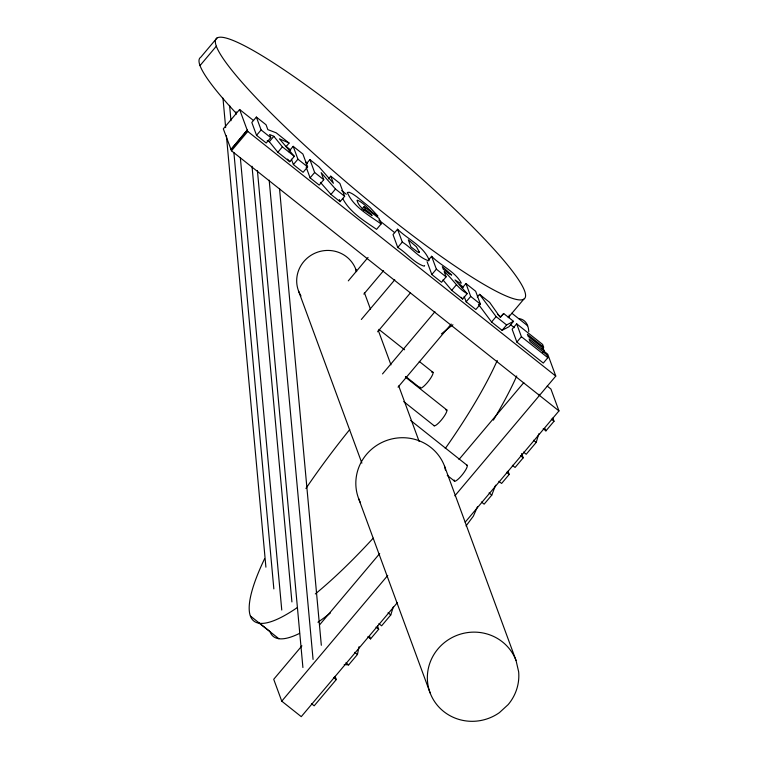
<?xml version="1.0" encoding="UTF-8"?>
<svg xmlns="http://www.w3.org/2000/svg" width="759" height="759" viewBox="0 0 759 759"><rect width="100%" height="100%" fill="white"/><g stroke="black" fill="none" stroke-linecap="round" stroke-linejoin="round"><path stroke-width="1.14" d="M344.197 664.505L348.647 664.912L357.432 654.486L359.073 646.659M477.487 506.756L473.369 516.139L466.045 525.949M523.501 452.098L526.215 454.252L536.196 442.412L538.795 433.787M378.902 623.642L381.616 625.805L390.771 614.942L393.333 606.877M481.424 502.012L484.138 504.166L491.775 495.105L495.599 485.191M424.613 265.517L424.253 266.21C413.921 263.022 406.824 252.946 397.754 247.481L393.02 234.607L397.555 229.227C407.668 239.284 423.731 246.02 429.148 260.138L428.797 260.821C418.456 257.633 411.359 247.557 402.289 242.093L397.555 229.227M217.017 37.95L200.708 57.295A201.619 25.967 40.1 0 0 235.973 113.025M200.034 65.549L216.334 46.204M253.544 120.539L239.616 109.486L223.317 128.831L231.486 150.794L558.966 410.913L465.182 522.173M286.058 146.648L289.084 143.062L276.191 132.825L267.832 129.628L266.048 124.77L256.362 117.066L251.817 122.455L256.551 135.32L266.238 143.024L270.783 137.635L269.625 134.495L273.838 136.316L282.395 146.857L294.331 156.335L289.786 161.724L277.86 152.246L269.303 141.705L267.196 140.794M230.916 149.485L247.216 130.14L239.616 109.486M231.04 149.58L247.216 130.14M231.486 150.794L247.785 131.449L247.339 130.235M256.551 135.32L261.096 129.941L256.362 117.066M269.303 141.705L273.838 136.316M277.86 152.246L282.395 146.857M288.648 151.705L293.183 146.326L302.898 154.039L307.632 166.904L303.097 172.293L293.382 164.58L291.409 159.219M293.382 164.58L297.926 159.191L293.183 146.326M306.133 164.096L309.909 159.608L318.96 166.79L333.381 183.289L330.763 176.173L328.495 178.868M320.393 182.35L330.962 194.427L340.089 201.676L344.633 196.296L335.497 189.038L321.161 172.644L323.761 179.712L319.216 185.101L310.108 177.862L314.643 172.473L309.909 159.608M330.962 194.427L335.497 189.038M361.863 209.285L364.13 206.59L379.102 218.478L381.122 223.962L376.587 229.351C364.187 220.869 349.757 212.254 342.726 198.488M363.608 211.059L365.117 209.266L364.13 206.59M348.296 280.868L368.039 257.443M397.754 247.481L402.289 242.093M363.827 294.094L383.57 270.659M361.331 319.482L394.784 279.796M428.607 259.872L431.624 256.286C440.637 265.659 455.049 271.333 461.33 283.107L459.745 282.955L454.992 279.929L467.202 293.648L462.667 299.037L451.719 290.336L442.971 279.91M377.612 331.797L410.306 293.012M467.202 293.648C457.487 288.401 452.487 278.382 444.176 271.665L446.093 276.883L441.558 282.272L431.824 274.54L436.368 269.151L431.624 256.286M451.719 290.336L456.254 284.957M382.517 373.912L434.926 311.731M462.174 288.041L465.96 283.553L475.665 291.266L480.4 304.131L475.865 309.52L466.149 301.807L464.176 296.446M466.149 301.807L470.694 296.418L465.96 283.553M398.039 387.137L451.216 324.046M477.269 297.035L479.536 294.34L489.669 302.386L500.134 317.253L503.691 313.524L513.52 321.332L508.985 326.721L502.079 330.336L491.576 321.996L478.455 304.359M491.576 321.996L496.111 316.617L479.536 294.34M500.665 317.11L503.691 313.524M508.207 317.66L523.776 299.188A201.619 25.967 40.1 0 0 313.458 90.52A201.619 25.967 40.1 0 0 273.952 115.994A201.619 25.967 40.1 0 0 523.776 299.188M502.079 330.336L506.614 324.956L513.52 321.332M542.125 348.998L543.643 347.195L542.628 344.453L516.67 323.827L512.126 329.216L516.86 342.081L543.302 363.077L547.837 357.698L546.765 354.785L530.038 341.493L529.108 338.96L544.184 350.933L542.666 352.726M516.86 342.081L521.405 336.702L516.67 323.827M301.921 645.833L273.714 679.305L281.76 701.174L301.257 716.657L397.327 602.684M319.463 625.027L379.699 553.567M458.996 459.489L523.805 382.602M281.76 701.174L387.745 575.436M454.84 495.836L555.778 376.084L547.732 354.206L544.023 351.265M335.099 676.364L336.284 679.58L314.169 705.813L311.456 703.659M367.859 636.744L370.572 638.898L378.694 629.258L377.517 626.042M508.037 471.197L509.213 474.413L501.595 483.455L498.881 481.301M521.632 453.521L523.207 457.819L515.086 467.449L512.372 465.295M543.197 428.731L545.911 430.884L554.013 421.264L552.827 418.048M289.084 143.062L279.426 138.831L294.331 156.335M381.122 223.962C368.94 215.281 353.296 206.761 347.309 192.473L349.187 192.245L351.853 193.526A15.977 2.059 40.1 0 1 357.176 197.103L369.87 207.349L377.897 216.03C369.984 212.226 365.525 203.507 357.394 200.177L357.043 200.367C358.779 207.501 366.474 211.552 372.043 215.622L371.597 214.417L365.117 209.266M511.86 313.23L527.638 325.763M330.763 176.173L339.899 183.422L344.633 196.296M543.643 347.195L527.391 334.292L528.141 336.332L543.216 348.315L544.184 350.933M286.02 146.335L290.659 150.026M305.507 161.819L307.367 163.289M341.702 190.566L346.341 194.257M378.826 220.053L394.604 232.586M459.565 284.179L463.275 287.13M497.619 314.406L500.399 316.617M510.608 324.729L514.317 327.67M261.096 129.941L270.783 137.635M297.926 159.191L307.632 166.904M314.643 172.473L323.761 179.712M436.368 269.151L446.093 276.883M470.694 296.418L480.4 304.131M496.111 316.617L506.614 324.956M521.405 336.702L547.837 357.698M247.785 131.449L555.778 376.084M547.211 386.084L550.92 389.035L558.966 410.913M551.3 419.11L554.013 421.264M533.482 440.258L536.196 442.412M378.864 329.359L404.566 349.776M419.253 361.436L433.019 372.375M520.494 455.656L523.207 457.819M405.742 376.549L420.429 388.219M405.363 377.052L446.861 410.012M506.5 472.259L509.213 474.413M403.741 401.596L434.271 425.856M410.695 420.486L467.25 465.409M489.062 492.952L491.775 495.105M447.241 475.352L454.66 481.244M388.058 612.779L390.771 614.942M375.98 627.105L378.694 629.258M354.719 652.332L357.432 654.486M345.933 662.749L348.647 664.912M333.571 677.426L336.284 679.58M250.432 616.033L269.929 631.516A201.619 44.079 -51.5 0 0 299.577 633.376M259.398 623.243L278.885 638.727M287.557 159.096L289.786 161.724M461.32 297.376L462.667 299.037M539.023 394.215L539.469 395.43M545.133 428.788L545.911 430.884M427.089 261.675L431.824 274.54M360.478 502.771A45.919 44.42 -20.2 0 1 383.618 441.672A45.919 44.42 -20.2 0 1 444.518 466.092L516.054 660.501L518.653 671.81A45.919 44.42 -20.2 0 1 508.179 704.589L499.384 712.654A45.919 44.42 -20.2 0 1 433.512 699.912A45.919 44.42 -20.2 0 1 453.692 636.754A45.919 44.42 -20.2 0 1 516.054 660.501M339.301 199.532L340.089 201.676M300.991 295.944A30.616 29.61 -20.2 0 1 314.074 253.601A30.616 29.61 -20.2 0 1 355.829 269.35L356.645 271.58M364.405 292.68L370.534 309.34M378.305 330.44L390.97 364.87M398.731 385.97L419.167 441.51M306.162 167.141L310.108 177.862M298.543 290.982L361.882 463.132M358.599 498.53L430.125 692.939M369.785 636.754L370.572 638.898M444.518 466.092L445.438 470.096M355.829 269.35L356.341 271.58M279.502 188.45L321.323 645.273M269.189 180.168L313.069 659.419M257.415 170.566L302.907 667.531M252.026 166.259L291.911 601.925M236.144 111.791L236.353 114.154M240.356 157.834L281.76 610.037M229.579 105.378L230.983 120.709M233.895 152.55L273.847 588.899M222.966 98.11L225.66 127.578M226.419 135.823L265.906 567.172M518.672 318.543A201.619 44.079 -51.5 0 1 528.776 331.607M516.746 375.952A201.619 44.079 -51.5 0 1 493.378 420.125M330.345 613.016A201.619 44.079 -51.5 0 1 317.936 622.257M509.194 315.032A201.619 44.079 -51.5 0 1 509.336 317.262M497.259 360.468A201.619 44.079 -51.5 0 1 445.267 448.522M373.219 538.169A201.619 44.079 -51.5 0 1 315.308 593.946M297.338 607.542A201.619 44.079 -51.5 0 1 264.549 558.833M305.934 488.473A201.619 44.079 -51.5 0 1 349.747 429.528M441.453 333.856A201.619 44.079 -51.5 0 1 452.924 324.767M466.794 465.039A10.209 2.23 -51.5 0 1 461.614 475.57A10.209 2.23 -51.5 0 1 454.195 479.992M431.7 372.195A10.209 2.23 -51.5 0 1 428.237 381.511A10.209 2.23 -51.5 0 1 419.964 386.957M445.542 409.841A10.209 2.23 -51.5 0 1 442.895 418.095A10.209 2.23 -51.5 0 1 433.825 425.486M451.624 274.919L449.869 274.341L443.275 269.227L442.317 266.618L451.624 274.919M419.366 252.064L419.158 252.538L417.497 251.903L410.904 246.865L408.323 239.835L416.406 246.789L419.366 252.064"/></g></svg>
